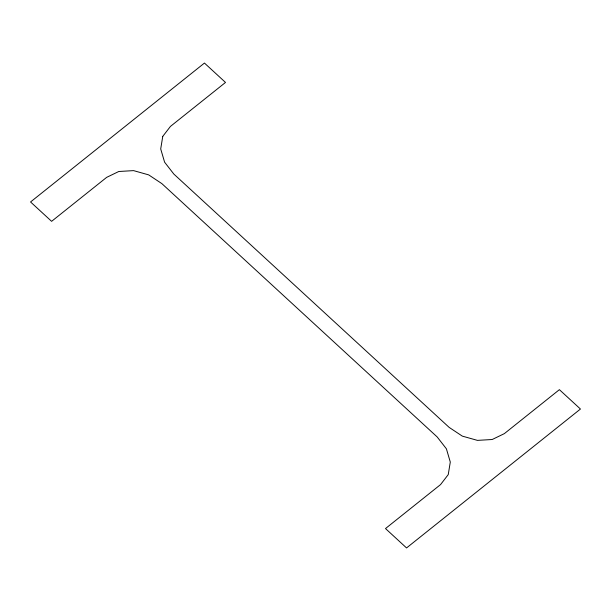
<?xml version="1.0" encoding="UTF-8"?>
<svg xmlns="http://www.w3.org/2000/svg" width="611" height="611" viewBox="0 0 611 611"><rect width="100%" height="100%" fill="white"/><g stroke="black" fill="none" stroke-linecap="round" stroke-linejoin="round"><path stroke-width="0.92" d="M162.755 136.39L160.708 148.947L164.596 162.175L173.837 174.066L449.131 427.372L462.313 436.117L477.435 440.378L492.191 439.508L504.335 433.642L559.393 389.665L580.45 409.034L406.552 547.937L385.495 528.561L440.562 484.584L448.245 474.61L450.292 462.053L446.404 448.825L437.163 436.934L161.869 183.628L148.687 174.883L133.565 170.622L118.809 171.492L106.665 177.358L51.607 221.335L30.55 201.966L204.448 63.063L225.505 82.439L170.438 126.416L162.755 136.39"/></g></svg>
